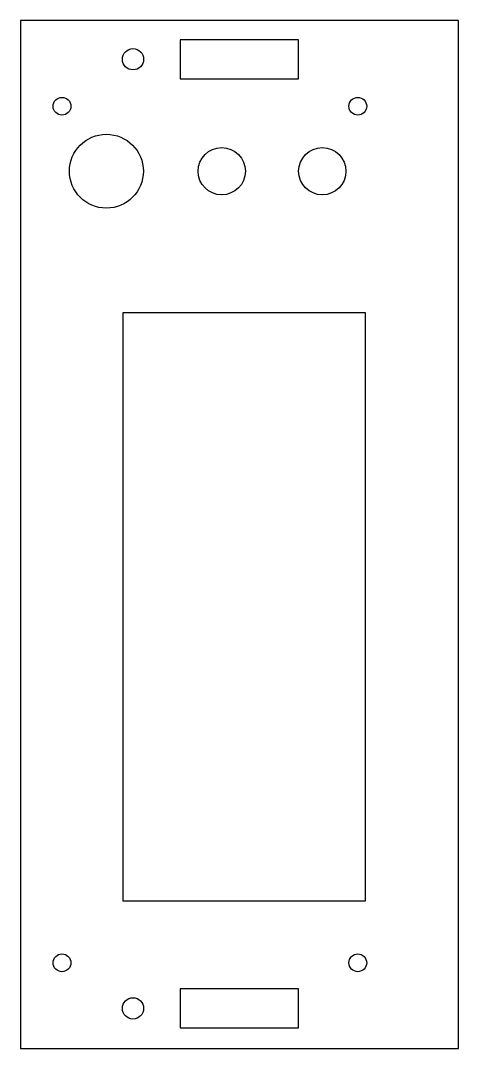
# Model space of a CAD drawing. Header units: inches. Extents: x 31 to 105, y 7 to 181.
import ezdxf

# ---------------------------------------------------------------- set-up
doc = ezdxf.new("R2010")
doc.units = ezdxf.units.IN
doc.header["$MEASUREMENT"] = 0

msp = doc.modelspace()

# ---------------------------------------------------------------- linework, layer by layer
for p, q in [((30.82, 181.35), (30.82, 7.35)), ((104.82, 181.35), (30.82, 181.35)), ((104.82, 7.35), (104.82, 181.35)), ((57.82, 178.11), (57.82, 171.51)), ((77.82, 178.11), (57.82, 178.11)), ((77.82, 171.51), (77.82, 178.11)), ((57.82, 171.51), (77.82, 171.51)), ((89.12, 131.85), (48.12, 131.85)), ((48.12, 131.85), (48.12, 32.35)), ((89.12, 32.35), (89.12, 131.85)), ((48.12, 32.35), (89.12, 32.35)), ((57.82, 17.43), (57.82, 10.83)), ((77.82, 17.43), (57.82, 17.43)), ((77.82, 10.83), (77.82, 17.43)), ((57.82, 10.83), (77.82, 10.83)), ((30.82, 7.35), (104.82, 7.35))]:
    msp.add_line(p, q)
for centre, radius in [((49.82, 174.81), 1.8), ((37.82, 166.85), 1.5), ((87.82, 166.85), 1.5), ((45.32, 155.85), 6.25), ((64.82, 155.85), 4), ((81.82, 155.85), 4), ((37.82, 21.85), 1.5), ((87.82, 21.85), 1.5), ((49.82, 14.13), 1.8)]:
    msp.add_circle(centre, radius)

doc.saveas('drawing.dxf')
